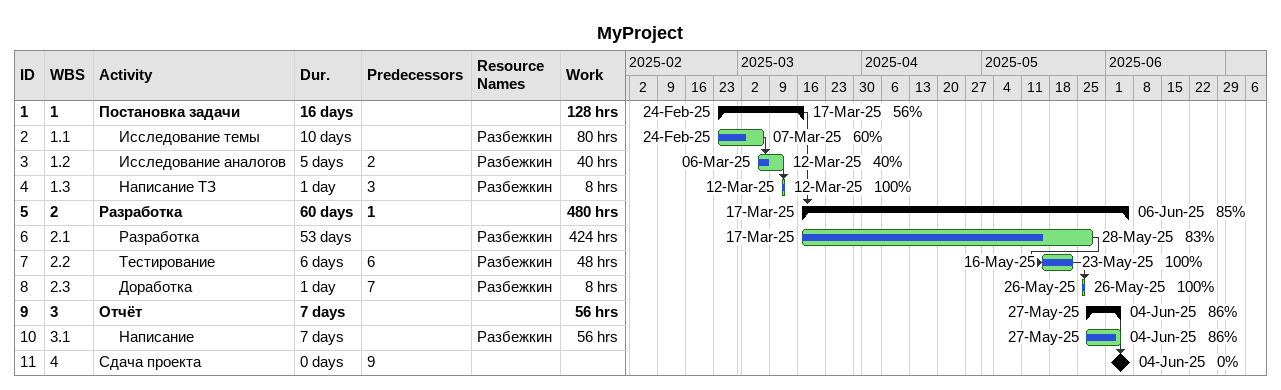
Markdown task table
MyProject

| ID | WBS | Task | Duration | Start | Finish | Predecessors | Resources | % complete | Work (h) |
|---|---|---|---|---|---|---|---|---|---|
| 1 | 1 | **Постановка задачи** | 16d | 2025-02-24 | 2025-03-17 |  |  | 56 | 128 |
| 2 | 1.1 | Исследование темы | 10d | 2025-02-24 | 2025-03-07 |  | Разбежкин | 60 | 80 |
| 3 | 1.2 | Исследование аналогов | 5d | 2025-03-06 | 2025-03-12 | 2 | Разбежкин | 40 | 40 |
| 4 | 1.3 | Написание ТЗ | 1d | 2025-03-12 | 2025-03-12 | 3 | Разбежкин | 100 | 8 |
| 5 | 2 | **Разработка** | 60d | 2025-03-17 | 2025-06-06 | 1 |  | 85 | 480 |
| 6 | 2.1 | Разработка | 53d | 2025-03-17 | 2025-05-28 |  | Разбежкин | 83 | 424 |
| 7 | 2.2 | Тестирование | 6d | 2025-05-16 | 2025-05-23 | 6 | Разбежкин | 100 | 48 |
| 8 | 2.3 | Доработка | 1d | 2025-05-26 | 2025-05-26 | 7 | Разбежкин | 100 | 8 |
| 9 | 3 | **Отчёт** | 7d | 2025-05-27 | 2025-06-04 |  |  | 86 | 56 |
| 10 | 3.1 | Написание | 7d | 2025-05-27 | 2025-06-04 |  | Разбежкин | 86 | 56 |
| 11 | 4 | Сдача проекта | 0d | 2025-06-04 | 2025-06-04 | 9 |  | 0 |  |
